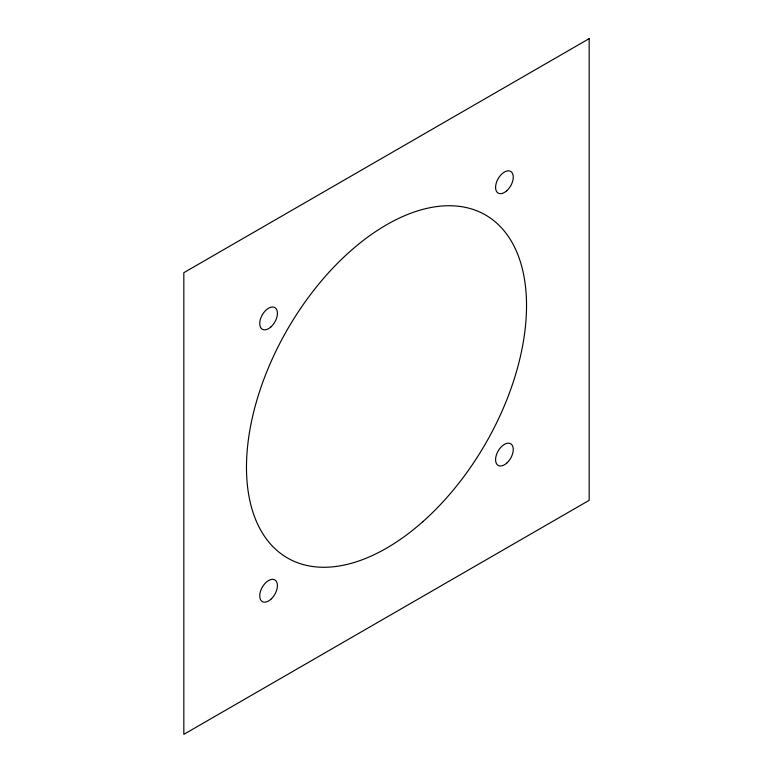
<?xml version="1.0" encoding="UTF-8"?>
<svg xmlns="http://www.w3.org/2000/svg" width="773" height="773" viewBox="0 0 773 773"><rect width="100%" height="100%" fill="white"/><g stroke="black" fill="none" stroke-linecap="round" stroke-linejoin="round"><path stroke-width="1.16" d="M589.171 38.65L183.829 272.676L183.829 734.35L589.171 500.324L589.171 38.65M506.711 190.796A12.503 7.218 -60 0 0 510.673 171.422A12.503 7.218 -60 0 0 495.88 184.544A12.503 7.218 -60 0 0 506.711 190.796M270.869 326.96A12.503 7.218 -60 0 0 274.83 307.586A12.503 7.218 -60 0 0 260.037 320.708A12.503 7.218 -60 0 0 270.869 326.96M422.744 521.756A198.033 114.336 -60 0 0 485.512 215A198.033 114.336 -60 0 0 251.244 422.744A198.033 114.336 -60 0 0 422.744 521.756M270.869 599.288A12.503 7.218 -60 0 0 274.83 579.914A12.503 7.218 -60 0 0 260.037 593.036A12.503 7.218 -60 0 0 270.869 599.288M506.711 463.124A12.503 7.218 -60 0 0 510.673 443.75A12.503 7.218 -60 0 0 495.88 456.872A12.503 7.218 -60 0 0 506.711 463.124"/></g></svg>
